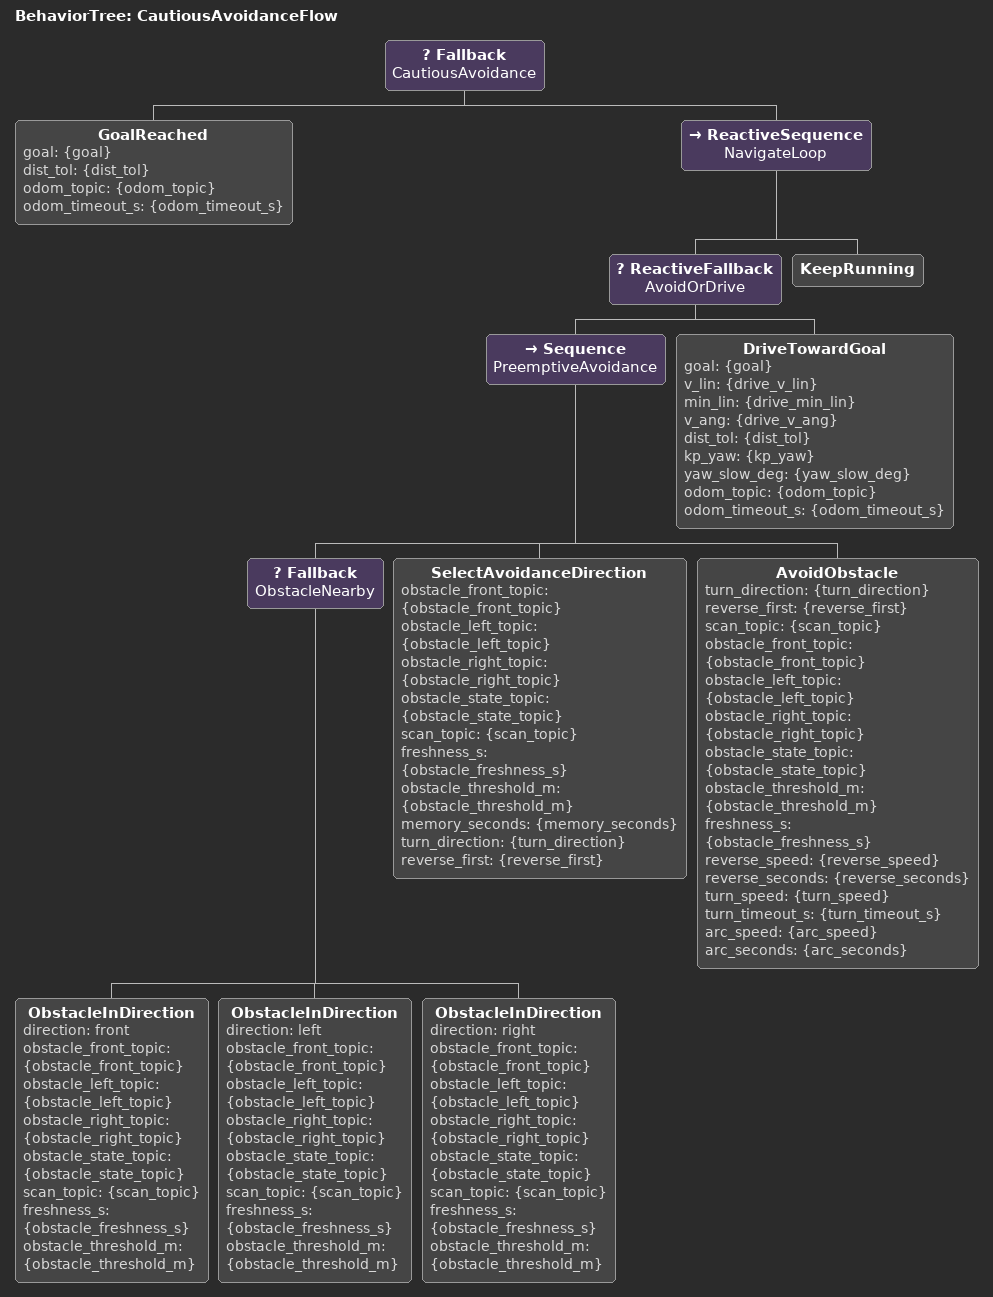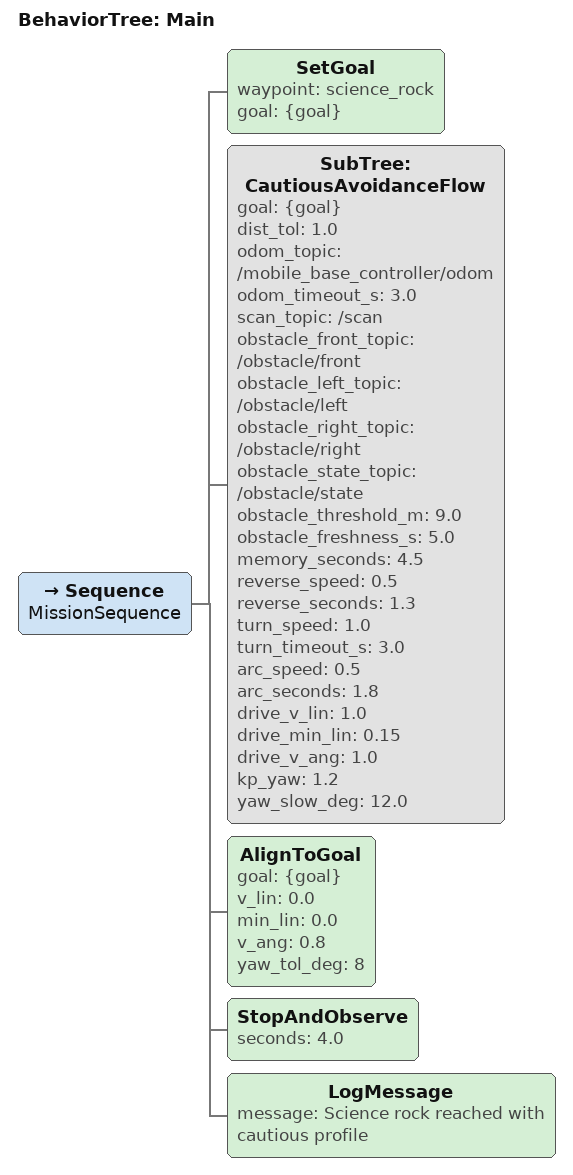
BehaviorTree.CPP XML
<root BTCPP_format="4" main_tree_to_execute="Main">
  <BehaviorTree ID="CautiousAvoidanceFlow">
    <Fallback name="CautiousAvoidance">
      <GoalReached goal="{goal}"
                   dist_tol="{dist_tol}"
                   odom_topic="{odom_topic}"
                   odom_timeout_s="{odom_timeout_s}" />

      <ReactiveSequence name="NavigateLoop">
        <ReactiveFallback name="AvoidOrDrive">
          <Sequence name="PreemptiveAvoidance">
            <Fallback name="ObstacleNearby">
              <ObstacleInDirection direction="front"
                                   obstacle_front_topic="{obstacle_front_topic}"
                                   obstacle_left_topic="{obstacle_left_topic}"
                                   obstacle_right_topic="{obstacle_right_topic}"
                                   obstacle_state_topic="{obstacle_state_topic}"
                                   scan_topic="{scan_topic}"
                                   freshness_s="{obstacle_freshness_s}"
                                   obstacle_threshold_m="{obstacle_threshold_m}" />
              <ObstacleInDirection direction="left"
                                   obstacle_front_topic="{obstacle_front_topic}"
                                   obstacle_left_topic="{obstacle_left_topic}"
                                   obstacle_right_topic="{obstacle_right_topic}"
                                   obstacle_state_topic="{obstacle_state_topic}"
                                   scan_topic="{scan_topic}"
                                   freshness_s="{obstacle_freshness_s}"
                                   obstacle_threshold_m="{obstacle_threshold_m}" />
              <ObstacleInDirection direction="right"
                                   obstacle_front_topic="{obstacle_front_topic}"
                                   obstacle_left_topic="{obstacle_left_topic}"
                                   obstacle_right_topic="{obstacle_right_topic}"
                                   obstacle_state_topic="{obstacle_state_topic}"
                                   scan_topic="{scan_topic}"
                                   freshness_s="{obstacle_freshness_s}"
                                   obstacle_threshold_m="{obstacle_threshold_m}" />
            </Fallback>

            <SelectAvoidanceDirection obstacle_front_topic="{obstacle_front_topic}"
                                      obstacle_left_topic="{obstacle_left_topic}"
                                      obstacle_right_topic="{obstacle_right_topic}"
                                      obstacle_state_topic="{obstacle_state_topic}"
                                      scan_topic="{scan_topic}"
                                      freshness_s="{obstacle_freshness_s}"
                                      obstacle_threshold_m="{obstacle_threshold_m}"
                                      memory_seconds="{memory_seconds}"
                                      turn_direction="{turn_direction}"
                                      reverse_first="{reverse_first}" />

            <AvoidObstacle turn_direction="{turn_direction}"
                           reverse_first="{reverse_first}"
                           scan_topic="{scan_topic}"
                           obstacle_front_topic="{obstacle_front_topic}"
                           obstacle_left_topic="{obstacle_left_topic}"
                           obstacle_right_topic="{obstacle_right_topic}"
                           obstacle_state_topic="{obstacle_state_topic}"
                           obstacle_threshold_m="{obstacle_threshold_m}"
                           freshness_s="{obstacle_freshness_s}"
                           reverse_speed="{reverse_speed}"
                           reverse_seconds="{reverse_seconds}"
                           turn_speed="{turn_speed}"
                           turn_timeout_s="{turn_timeout_s}"
                           arc_speed="{arc_speed}"
                           arc_seconds="{arc_seconds}" />
          </Sequence>

          <DriveTowardGoal goal="{goal}"
                           v_lin="{drive_v_lin}"
                           min_lin="{drive_min_lin}"
                           v_ang="{drive_v_ang}"
                           dist_tol="{dist_tol}"
                           kp_yaw="{kp_yaw}"
                           yaw_slow_deg="{yaw_slow_deg}"
                           odom_topic="{odom_topic}"
                           odom_timeout_s="{odom_timeout_s}" />
        </ReactiveFallback>

        <KeepRunning />
      </ReactiveSequence>
    </Fallback>
  </BehaviorTree>

  <BehaviorTree ID="Main">
    <Sequence name="MissionSequence">
      <SetGoal waypoint="science_rock" goal="{goal}" />

      <SubTree ID="CautiousAvoidanceFlow"
               goal="{goal}"
               dist_tol="1.0"
               odom_topic="/mobile_base_controller/odom"
               odom_timeout_s="3.0"
               scan_topic="/scan"
               obstacle_front_topic="/obstacle/front"
               obstacle_left_topic="/obstacle/left"
               obstacle_right_topic="/obstacle/right"
               obstacle_state_topic="/obstacle/state"
               obstacle_threshold_m="9.0"
               obstacle_freshness_s="5.0"
               memory_seconds="4.5"
               reverse_speed="0.5"
               reverse_seconds="1.3"
               turn_speed="1.0"
               turn_timeout_s="3.0"
               arc_speed="0.5"
               arc_seconds="1.8"
               drive_v_lin="1.0"
               drive_min_lin="0.15"
               drive_v_ang="1.0"
               kp_yaw="1.2"
               yaw_slow_deg="12.0" />

      <AlignToGoal goal="{goal}" v_lin="0.0" min_lin="0.0" v_ang="0.8" yaw_tol_deg="8" />
      <StopAndObserve seconds="4.0" />
      <LogMessage message="Science rock reached with cautious profile" />
    </Sequence>
  </BehaviorTree>
</root>
